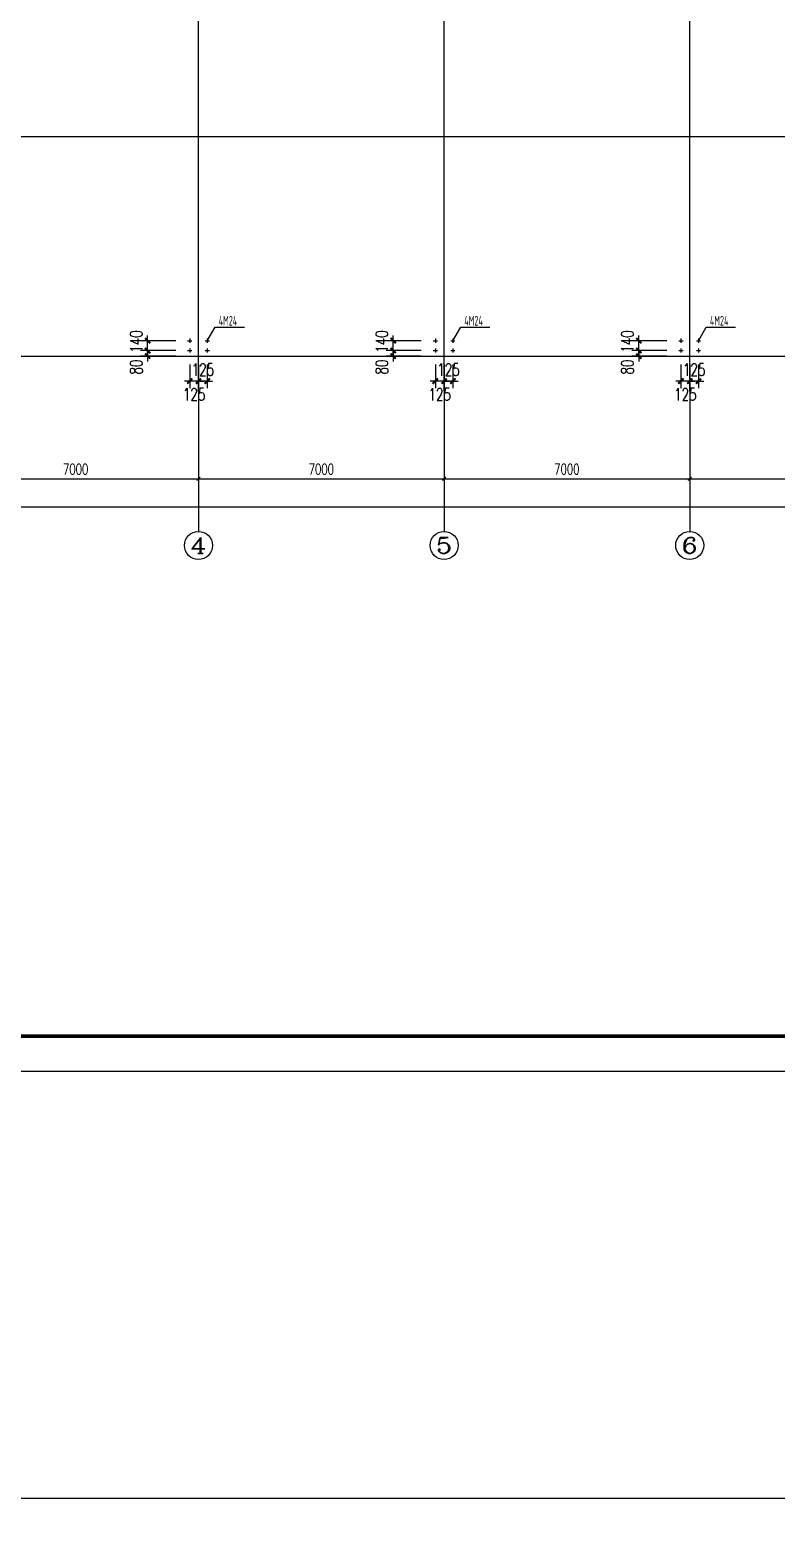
# Model space of a CAD drawing. Extents: x -17471 to 313636, y -71590 to 757901.
# Drawn here: x 215896 to 237172, y 256295 to 298660 of the extents above; entities that cross this region are included whole.
import ezdxf
from ezdxf.enums import TextEntityAlignment as Align

# ---------------------------------------------------------------- set-up
doc = ezdxf.new("R2010")
doc.units = 0
doc.header["$LTSCALE"] = 1000
doc.header["$MEASUREMENT"] = 0
for name, color, linetype in [('AXIS', 3, 'Continuous'), ('AXIS_TEXT', 7, 'Continuous'), ('DOTE', 1, 'Continuous'), ('PUB_DIM', 3, 'Continuous'), ('PUB_TITLE', 4, 'Continuous')]:
    doc.layers.add(name, color=color, linetype=linetype)
doc.styles.add('_SIMPLEX', font='sysz.shx', dxfattribs={"width": 0.8, "bigfont": 'syfs.shx'})
doc.styles.add('_TCH_AXIS', font='COMPLEX', dxfattribs={"bigfont": 'GBCBIG'})
doc.styles.add('_TCH_DIM_T3', font='SIMPLEX', dxfattribs={"width": 0.705882, "bigfont": 'GBCBIG'})
doc.styles.add('COMPLEX', font='COMPLEX')
doc.dimstyles.new('_TCH_ARCH&&100', dxfattribs={"dimtxt": 297.5, "dimasz": 100, "dimexe": 250, "dimexo": 300, "dimgap": 126.25, "dimtad": 1, "dimdec": 0, "dimzin": 0, "dimdsep": 46, "dimtxsty": '_TCH_DIM_T3', "dimblk": 'ARCHTICK', "dimcen": 0.09, "dimclrt": 7, "dimazin": 2, "dimtfac": 1, "dimtdec": 0, "dimtix": 1, "dimtmove": 2, "dimatfit": 3, "dimfxl": 0, "dimtolj": 1, "dimtzin": 0, "dimarcsym": 0})
doc.dimstyles.new('_TCH_ARCH&&150', dxfattribs={"dimtxt": 446.25, "dimasz": 150, "dimexe": 375, "dimexo": 450, "dimgap": 189.375, "dimtad": 1, "dimdec": 0, "dimzin": 0, "dimdsep": 46, "dimtxsty": '_TCH_DIM_T3', "dimblk": 'ARCHTICK', "dimcen": 0.09, "dimclrt": 7, "dimazin": 2, "dimtfac": 1, "dimtdec": 0, "dimtix": 1, "dimtmove": 2, "dimatfit": 3, "dimfxl": 0, "dimtolj": 1, "dimtzin": 0, "dimarcsym": 0})

# ---------------------------------------------------------------- blocks, each defined once
blk = doc.blocks.new('_ArchTick')
at = {"color": 0, "linetype": 'ByBlock', "const_width": 0.4}
blk.add_lwpolyline([(-0.5, -0.5), (0.5, 0.5)], dxfattribs=at)
blk = doc.blocks.new('*D361')
at = {"layer": 'Defpoints', "color": 0, "transparency": 16777216}
for p in [(219256, 289792), (220456, 289792), (220456, 289512)]:
    blk.add_point(p, dxfattribs=at)
at = {"layer": 'PUB_DIM', "color": 0, "lineweight": -2, "transparency": 16777216}
for p, q in [((220056, 289792), (219056, 289792)), ((219256, 289792), (219256, 289942)), ((219256, 289512), (219256, 289792)), ((220056, 289512), (219056, 289512)), ((219256, 289512), (219256, 289362))]:
    blk.add_line(p, q, dxfattribs=at)
at = {"layer": 'PUB_DIM', "color": 0, "lineweight": -2, "transparency": 16777216, "xscale": 150, "yscale": 150, "zscale": 150}
for p, rotation in [((219256, 289792), 270), ((219256, 289512), 90)]:
    blk.add_blockref('_ArchTick', p, dxfattribs=dict(at, rotation=rotation))
at = {"layer": 'PUB_DIM', "color": 7, "transparency": 16777216, "insert": (218931, 289768), "char_height": 350, "attachment_point": 5, "rotation": 90, "style": '_TCH_DIM_T3'}
blk.add_mtext('\\A1;140', dxfattribs=at)
blk = doc.blocks.new('*D362')
at = {"layer": 'Defpoints', "color": 0, "transparency": 16777216}
for p in [(219256, 289512), (220456, 289512), (220456, 289352)]:
    blk.add_point(p, dxfattribs=at)
at = {"layer": 'PUB_DIM', "color": 0, "lineweight": -2, "transparency": 16777216}
for p, q in [((220056, 289512), (219056, 289512)), ((219256, 289512), (219256, 289662)), ((219256, 289352), (219256, 289512)), ((220056, 289352), (219056, 289352)), ((219256, 289352), (219256, 289202))]:
    blk.add_line(p, q, dxfattribs=at)
at = {"layer": 'PUB_DIM', "color": 0, "lineweight": -2, "transparency": 16777216, "xscale": 150, "yscale": 150, "zscale": 150}
for p, rotation in [((219256, 289512), 270), ((219256, 289352), 90)]:
    blk.add_blockref('_ArchTick', p, dxfattribs=dict(at, rotation=rotation))
at = {"layer": 'PUB_DIM', "color": 7, "transparency": 16777216, "insert": (218931, 289039), "char_height": 350, "attachment_point": 5, "rotation": 90, "style": '_TCH_DIM_T3'}
blk.add_mtext('\\A1;80', dxfattribs=at)
blk = doc.blocks.new('*D364')
at = {"layer": 'Defpoints', "color": 0, "transparency": 16777216}
for p in [(220706, 289512), (220956, 289512), (220706, 288639)]:
    blk.add_point(p, dxfattribs=at)
at = {"layer": 'PUB_DIM', "color": 0, "lineweight": -2, "transparency": 16777216}
for p, q in [((220706, 289112), (220706, 288439)), ((220956, 289112), (220956, 288439)), ((220706, 288639), (220556, 288639)), ((220956, 288639), (220706, 288639)), ((220956, 288639), (221106, 288639))]:
    blk.add_line(p, q, dxfattribs=at)
at = {"layer": 'PUB_DIM', "color": 0, "lineweight": -2, "transparency": 16777216, "xscale": 150, "yscale": 150, "zscale": 150}
blk.add_blockref('_ArchTick', (220706, 288639), dxfattribs=at)
at = {"layer": 'PUB_DIM', "color": 0, "lineweight": -2, "transparency": 16777216, "xscale": 150, "yscale": 150, "zscale": 150, "rotation": 180}
blk.add_blockref('_ArchTick', (220956, 288639), dxfattribs=at)
at = {"layer": 'PUB_DIM', "color": 7, "transparency": 16777216, "insert": (220831, 288964), "char_height": 350, "attachment_point": 5, "style": '_TCH_DIM_T3'}
blk.add_mtext('\\A1;125', dxfattribs=at)
blk = doc.blocks.new('*D363')
at = {"layer": 'Defpoints', "color": 0, "transparency": 16777216}
for p in [(220456, 289512), (220706, 289512), (220456, 288639)]:
    blk.add_point(p, dxfattribs=at)
at = {"layer": 'PUB_DIM', "color": 0, "lineweight": -2, "transparency": 16777216}
for p, q in [((220456, 289112), (220456, 288439)), ((220706, 289112), (220706, 288439)), ((220456, 288639), (220306, 288639)), ((220706, 288639), (220456, 288639)), ((220706, 288639), (220856, 288639))]:
    blk.add_line(p, q, dxfattribs=at)
at = {"layer": 'PUB_DIM', "color": 0, "lineweight": -2, "transparency": 16777216, "xscale": 150, "yscale": 150, "zscale": 150}
blk.add_blockref('_ArchTick', (220456, 288639), dxfattribs=at)
at = {"layer": 'PUB_DIM', "color": 0, "lineweight": -2, "transparency": 16777216, "xscale": 150, "yscale": 150, "zscale": 150, "rotation": 180}
blk.add_blockref('_ArchTick', (220706, 288639), dxfattribs=at)
at = {"layer": 'PUB_DIM', "color": 7, "transparency": 16777216, "insert": (220581, 288260), "char_height": 350, "attachment_point": 5, "style": '_TCH_DIM_T3'}
blk.add_mtext('\\A1;125', dxfattribs=at)
blk = doc.blocks.new('*D365')
at = {"layer": 'Defpoints', "color": 0, "transparency": 16777216}
for p in [(226256, 289792), (227456, 289792), (227456, 289512)]:
    blk.add_point(p, dxfattribs=at)
at = {"layer": 'PUB_DIM', "color": 0, "lineweight": -2, "transparency": 16777216}
for p, q in [((227056, 289792), (226056, 289792)), ((226256, 289792), (226256, 289942)), ((226256, 289512), (226256, 289792)), ((227056, 289512), (226056, 289512)), ((226256, 289512), (226256, 289362))]:
    blk.add_line(p, q, dxfattribs=at)
at = {"layer": 'PUB_DIM', "color": 0, "lineweight": -2, "transparency": 16777216, "xscale": 150, "yscale": 150, "zscale": 150}
for p, rotation in [((226256, 289792), 270), ((226256, 289512), 90)]:
    blk.add_blockref('_ArchTick', p, dxfattribs=dict(at, rotation=rotation))
at = {"layer": 'PUB_DIM', "color": 7, "transparency": 16777216, "insert": (225931, 289768), "char_height": 350, "attachment_point": 5, "rotation": 90, "style": '_TCH_DIM_T3'}
blk.add_mtext('\\A1;140', dxfattribs=at)
blk = doc.blocks.new('*D366')
at = {"layer": 'Defpoints', "color": 0, "transparency": 16777216}
for p in [(226256, 289512), (227456, 289512), (227456, 289352)]:
    blk.add_point(p, dxfattribs=at)
at = {"layer": 'PUB_DIM', "color": 0, "lineweight": -2, "transparency": 16777216}
for p, q in [((227056, 289512), (226056, 289512)), ((226256, 289512), (226256, 289662)), ((226256, 289352), (226256, 289512)), ((227056, 289352), (226056, 289352)), ((226256, 289352), (226256, 289202))]:
    blk.add_line(p, q, dxfattribs=at)
at = {"layer": 'PUB_DIM', "color": 0, "lineweight": -2, "transparency": 16777216, "xscale": 150, "yscale": 150, "zscale": 150}
for p, rotation in [((226256, 289512), 270), ((226256, 289352), 90)]:
    blk.add_blockref('_ArchTick', p, dxfattribs=dict(at, rotation=rotation))
at = {"layer": 'PUB_DIM', "color": 7, "transparency": 16777216, "insert": (225931, 289039), "char_height": 350, "attachment_point": 5, "rotation": 90, "style": '_TCH_DIM_T3'}
blk.add_mtext('\\A1;80', dxfattribs=at)
blk = doc.blocks.new('*D368')
at = {"layer": 'Defpoints', "color": 0, "transparency": 16777216}
for p in [(227706, 289512), (227956, 289512), (227706, 288639)]:
    blk.add_point(p, dxfattribs=at)
at = {"layer": 'PUB_DIM', "color": 0, "lineweight": -2, "transparency": 16777216}
for p, q in [((227706, 289112), (227706, 288439)), ((227956, 289112), (227956, 288439)), ((227706, 288639), (227556, 288639)), ((227956, 288639), (227706, 288639)), ((227956, 288639), (228106, 288639))]:
    blk.add_line(p, q, dxfattribs=at)
at = {"layer": 'PUB_DIM', "color": 0, "lineweight": -2, "transparency": 16777216, "xscale": 150, "yscale": 150, "zscale": 150}
blk.add_blockref('_ArchTick', (227706, 288639), dxfattribs=at)
at = {"layer": 'PUB_DIM', "color": 0, "lineweight": -2, "transparency": 16777216, "xscale": 150, "yscale": 150, "zscale": 150, "rotation": 180}
blk.add_blockref('_ArchTick', (227956, 288639), dxfattribs=at)
at = {"layer": 'PUB_DIM', "color": 7, "transparency": 16777216, "insert": (227831, 288964), "char_height": 350, "attachment_point": 5, "style": '_TCH_DIM_T3'}
blk.add_mtext('\\A1;125', dxfattribs=at)
blk = doc.blocks.new('*D367')
at = {"layer": 'Defpoints', "color": 0, "transparency": 16777216}
for p in [(227456, 289512), (227706, 289512), (227456, 288639)]:
    blk.add_point(p, dxfattribs=at)
at = {"layer": 'PUB_DIM', "color": 0, "lineweight": -2, "transparency": 16777216}
for p, q in [((227456, 289112), (227456, 288439)), ((227706, 289112), (227706, 288439)), ((227456, 288639), (227306, 288639)), ((227706, 288639), (227456, 288639)), ((227706, 288639), (227856, 288639))]:
    blk.add_line(p, q, dxfattribs=at)
at = {"layer": 'PUB_DIM', "color": 0, "lineweight": -2, "transparency": 16777216, "xscale": 150, "yscale": 150, "zscale": 150}
blk.add_blockref('_ArchTick', (227456, 288639), dxfattribs=at)
at = {"layer": 'PUB_DIM', "color": 0, "lineweight": -2, "transparency": 16777216, "xscale": 150, "yscale": 150, "zscale": 150, "rotation": 180}
blk.add_blockref('_ArchTick', (227706, 288639), dxfattribs=at)
at = {"layer": 'PUB_DIM', "color": 7, "transparency": 16777216, "insert": (227581, 288260), "char_height": 350, "attachment_point": 5, "style": '_TCH_DIM_T3'}
blk.add_mtext('\\A1;125', dxfattribs=at)
blk = doc.blocks.new('*D369')
at = {"layer": 'Defpoints', "color": 0, "transparency": 16777216}
for p in [(233256, 289792), (234456, 289792), (234456, 289512)]:
    blk.add_point(p, dxfattribs=at)
at = {"layer": 'PUB_DIM', "color": 0, "lineweight": -2, "transparency": 16777216}
for p, q in [((234056, 289792), (233056, 289792)), ((233256, 289792), (233256, 289942)), ((233256, 289512), (233256, 289792)), ((234056, 289512), (233056, 289512)), ((233256, 289512), (233256, 289362))]:
    blk.add_line(p, q, dxfattribs=at)
at = {"layer": 'PUB_DIM', "color": 0, "lineweight": -2, "transparency": 16777216, "xscale": 150, "yscale": 150, "zscale": 150}
for p, rotation in [((233256, 289792), 270), ((233256, 289512), 90)]:
    blk.add_blockref('_ArchTick', p, dxfattribs=dict(at, rotation=rotation))
at = {"layer": 'PUB_DIM', "color": 7, "transparency": 16777216, "insert": (232931, 289768), "char_height": 350, "attachment_point": 5, "rotation": 90, "style": '_TCH_DIM_T3'}
blk.add_mtext('\\A1;140', dxfattribs=at)
blk = doc.blocks.new('*D370')
at = {"layer": 'Defpoints', "color": 0, "transparency": 16777216}
for p in [(233256, 289512), (234456, 289512), (234456, 289352)]:
    blk.add_point(p, dxfattribs=at)
at = {"layer": 'PUB_DIM', "color": 0, "lineweight": -2, "transparency": 16777216}
for p, q in [((234056, 289512), (233056, 289512)), ((233256, 289512), (233256, 289662)), ((233256, 289352), (233256, 289512)), ((234056, 289352), (233056, 289352)), ((233256, 289352), (233256, 289202))]:
    blk.add_line(p, q, dxfattribs=at)
at = {"layer": 'PUB_DIM', "color": 0, "lineweight": -2, "transparency": 16777216, "xscale": 150, "yscale": 150, "zscale": 150}
for p, rotation in [((233256, 289512), 270), ((233256, 289352), 90)]:
    blk.add_blockref('_ArchTick', p, dxfattribs=dict(at, rotation=rotation))
at = {"layer": 'PUB_DIM', "color": 7, "transparency": 16777216, "insert": (232931, 289039), "char_height": 350, "attachment_point": 5, "rotation": 90, "style": '_TCH_DIM_T3'}
blk.add_mtext('\\A1;80', dxfattribs=at)
blk = doc.blocks.new('*D372')
at = {"layer": 'Defpoints', "color": 0, "transparency": 16777216}
for p in [(234706, 289512), (234956, 289512), (234706, 288639)]:
    blk.add_point(p, dxfattribs=at)
at = {"layer": 'PUB_DIM', "color": 0, "lineweight": -2, "transparency": 16777216}
for p, q in [((234706, 289112), (234706, 288439)), ((234956, 289112), (234956, 288439)), ((234706, 288639), (234556, 288639)), ((234956, 288639), (234706, 288639)), ((234956, 288639), (235106, 288639))]:
    blk.add_line(p, q, dxfattribs=at)
at = {"layer": 'PUB_DIM', "color": 0, "lineweight": -2, "transparency": 16777216, "xscale": 150, "yscale": 150, "zscale": 150}
blk.add_blockref('_ArchTick', (234706, 288639), dxfattribs=at)
at = {"layer": 'PUB_DIM', "color": 0, "lineweight": -2, "transparency": 16777216, "xscale": 150, "yscale": 150, "zscale": 150, "rotation": 180}
blk.add_blockref('_ArchTick', (234956, 288639), dxfattribs=at)
at = {"layer": 'PUB_DIM', "color": 7, "transparency": 16777216, "insert": (234831, 288964), "char_height": 350, "attachment_point": 5, "style": '_TCH_DIM_T3'}
blk.add_mtext('\\A1;125', dxfattribs=at)
blk = doc.blocks.new('*D371')
at = {"layer": 'Defpoints', "color": 0, "transparency": 16777216}
for p in [(234456, 289512), (234706, 289512), (234456, 288639)]:
    blk.add_point(p, dxfattribs=at)
at = {"layer": 'PUB_DIM', "color": 0, "lineweight": -2, "transparency": 16777216}
for p, q in [((234456, 289112), (234456, 288439)), ((234706, 289112), (234706, 288439)), ((234456, 288639), (234306, 288639)), ((234706, 288639), (234456, 288639)), ((234706, 288639), (234856, 288639))]:
    blk.add_line(p, q, dxfattribs=at)
at = {"layer": 'PUB_DIM', "color": 0, "lineweight": -2, "transparency": 16777216, "xscale": 150, "yscale": 150, "zscale": 150}
blk.add_blockref('_ArchTick', (234456, 288639), dxfattribs=at)
at = {"layer": 'PUB_DIM', "color": 0, "lineweight": -2, "transparency": 16777216, "xscale": 150, "yscale": 150, "zscale": 150, "rotation": 180}
blk.add_blockref('_ArchTick', (234706, 288639), dxfattribs=at)
at = {"layer": 'PUB_DIM', "color": 7, "transparency": 16777216, "insert": (234581, 288260), "char_height": 350, "attachment_point": 5, "style": '_TCH_DIM_T3'}
blk.add_mtext('\\A1;125', dxfattribs=at)
blk = doc.blocks.new('*D1797')
at = {"layer": 'AXIS', "color": 0, "lineweight": -2, "transparency": 16777216}
for p, q in [((213706, 288052), (213706, 285602)), ((220706, 288052), (220706, 285602)), ((213706, 285852), (220706, 285852))]:
    blk.add_line(p, q, dxfattribs=at)
at = {"layer": 'Defpoints', "color": 0, "transparency": 16777216}
for p in [(213706, 288352), (220706, 288352), (220706, 285852)]:
    blk.add_point(p, dxfattribs=at)
at = {"layer": 'AXIS', "color": 0, "lineweight": -2, "transparency": 16777216, "xscale": 100, "yscale": 100, "zscale": 100, "rotation": 180}
blk.add_blockref('_ArchTick', (213706, 285852), dxfattribs=at)
at = {"layer": 'AXIS', "color": 0, "lineweight": -2, "transparency": 16777216, "xscale": 100, "yscale": 100, "zscale": 100}
blk.add_blockref('_ArchTick', (220706, 285852), dxfattribs=at)
at = {"layer": 'AXIS', "color": 7, "transparency": 16777216, "insert": (217206, 286127), "char_height": 297.5, "attachment_point": 5, "style": '_TCH_DIM_T3'}
blk.add_mtext('\\A1;7000', dxfattribs=at)
blk = doc.blocks.new('*D1798')
at = {"layer": 'AXIS', "color": 0, "lineweight": -2, "transparency": 16777216}
for p, q in [((220706, 288052), (220706, 285602)), ((227706, 288052), (227706, 285602)), ((220706, 285852), (227706, 285852))]:
    blk.add_line(p, q, dxfattribs=at)
at = {"layer": 'Defpoints', "color": 0, "transparency": 16777216}
for p in [(220706, 288352), (227706, 288352), (227706, 285852)]:
    blk.add_point(p, dxfattribs=at)
at = {"layer": 'AXIS', "color": 0, "lineweight": -2, "transparency": 16777216, "xscale": 100, "yscale": 100, "zscale": 100, "rotation": 180}
blk.add_blockref('_ArchTick', (220706, 285852), dxfattribs=at)
at = {"layer": 'AXIS', "color": 0, "lineweight": -2, "transparency": 16777216, "xscale": 100, "yscale": 100, "zscale": 100}
blk.add_blockref('_ArchTick', (227706, 285852), dxfattribs=at)
at = {"layer": 'AXIS', "color": 7, "transparency": 16777216, "insert": (224206, 286127), "char_height": 297.5, "attachment_point": 5, "style": '_TCH_DIM_T3'}
blk.add_mtext('\\A1;7000', dxfattribs=at)
blk = doc.blocks.new('*D1799')
at = {"layer": 'AXIS', "color": 0, "lineweight": -2, "transparency": 16777216}
for p, q in [((227706, 288052), (227706, 285602)), ((234706, 288052), (234706, 285602)), ((227706, 285852), (234706, 285852))]:
    blk.add_line(p, q, dxfattribs=at)
at = {"layer": 'Defpoints', "color": 0, "transparency": 16777216}
for p in [(227706, 288352), (234706, 288352), (234706, 285852)]:
    blk.add_point(p, dxfattribs=at)
at = {"layer": 'AXIS', "color": 0, "lineweight": -2, "transparency": 16777216, "xscale": 100, "yscale": 100, "zscale": 100, "rotation": 180}
blk.add_blockref('_ArchTick', (227706, 285852), dxfattribs=at)
at = {"layer": 'AXIS', "color": 0, "lineweight": -2, "transparency": 16777216, "xscale": 100, "yscale": 100, "zscale": 100}
blk.add_blockref('_ArchTick', (234706, 285852), dxfattribs=at)
at = {"layer": 'AXIS', "color": 7, "transparency": 16777216, "insert": (231206, 286127), "char_height": 297.5, "attachment_point": 5, "style": '_TCH_DIM_T3'}
blk.add_mtext('\\A1;7000', dxfattribs=at)
blk = doc.blocks.new('*D1800')
at = {"layer": 'AXIS', "color": 0, "lineweight": -2, "transparency": 16777216}
for p, q in [((234706, 288052), (234706, 285602)), ((241706, 288052), (241706, 285602)), ((234706, 285852), (241706, 285852))]:
    blk.add_line(p, q, dxfattribs=at)
at = {"layer": 'Defpoints', "color": 0, "transparency": 16777216}
for p in [(234706, 288352), (241706, 288352), (241706, 285852)]:
    blk.add_point(p, dxfattribs=at)
at = {"layer": 'AXIS', "color": 0, "lineweight": -2, "transparency": 16777216, "xscale": 100, "yscale": 100, "zscale": 100, "rotation": 180}
blk.add_blockref('_ArchTick', (234706, 285852), dxfattribs=at)
at = {"layer": 'AXIS', "color": 0, "lineweight": -2, "transparency": 16777216, "xscale": 100, "yscale": 100, "zscale": 100}
blk.add_blockref('_ArchTick', (241706, 285852), dxfattribs=at)
at = {"layer": 'AXIS', "color": 7, "transparency": 16777216, "insert": (238206, 286127), "char_height": 297.5, "attachment_point": 5, "style": '_TCH_DIM_T3'}
blk.add_mtext('\\A1;7000', dxfattribs=at)
blk = doc.blocks.new('*D1809')
at = {"layer": 'AXIS', "color": 0, "lineweight": -2, "transparency": 16777216}
for p, q in [((199706, 288052), (199706, 284802)), ((297706, 288052), (297706, 284802)), ((199706, 285052), (297706, 285052))]:
    blk.add_line(p, q, dxfattribs=at)
at = {"layer": 'Defpoints', "color": 0, "transparency": 16777216}
for p in [(199706, 288352), (297706, 288352), (297706, 285052)]:
    blk.add_point(p, dxfattribs=at)
at = {"layer": 'AXIS', "color": 0, "lineweight": -2, "transparency": 16777216, "xscale": 100, "yscale": 100, "zscale": 100, "rotation": 180}
blk.add_blockref('_ArchTick', (199706, 285052), dxfattribs=at)
at = {"layer": 'AXIS', "color": 0, "lineweight": -2, "transparency": 16777216, "xscale": 100, "yscale": 100, "zscale": 100}
blk.add_blockref('_ArchTick', (297706, 285052), dxfattribs=at)
at = {"layer": 'AXIS', "color": 7, "transparency": 16777216, "insert": (248706, 285327), "char_height": 297.5, "attachment_point": 5, "style": '_TCH_DIM_T3'}
blk.add_mtext('\\A1;98000', dxfattribs=at)
blk = doc.blocks.new('_AXISO')
blk.add_circle((0, 0), 0.5)
at = {"layer": 'AXIS_TEXT', "style": 'COMPLEX', "width": 1.041667}
blk.add_attdef('A', text='', height=0.56, dxfattribs=at).set_placement((-0.25, -0.28), (0.25, -0.28), align=Align.FIT)

msp = doc.modelspace()

# ---------------------------------------------------------------- linework, layer by layer
at = {"color": 1}
for p, q in [((220396.1, 289792.5), (220516.1, 289792.5)), ((220456.1, 289852.5), (220456.1, 289732.5)), ((220896.1, 289792.5), (221016.1, 289792.5)), ((220956.1, 289852.5), (220956.1, 289732.5)), ((227396.1, 289792.5), (227516.1, 289792.5)), ((227456.1, 289852.5), (227456.1, 289732.5)), ((227896.1, 289792.5), (228016.1, 289792.5)), ((227956.1, 289852.5), (227956.1, 289732.5)), ((234396.1, 289792.5), (234516.1, 289792.5)), ((234456.1, 289852.5), (234456.1, 289732.5)), ((234896.1, 289792.5), (235016.1, 289792.5)), ((234956.1, 289852.5), (234956.1, 289732.5)), ((220396.1, 289512.5), (220516.1, 289512.5)), ((220456.1, 289572.5), (220456.1, 289452.5)), ((220896.1, 289512.5), (221016.1, 289512.5)), ((220956.1, 289572.5), (220956.1, 289452.5)), ((227396.1, 289512.5), (227516.1, 289512.5)), ((227456.1, 289572.5), (227456.1, 289452.5)), ((227896.1, 289512.5), (228016.1, 289512.5)), ((227956.1, 289572.5), (227956.1, 289452.5)), ((234396.1, 289512.5), (234516.1, 289512.5)), ((234456.1, 289572.5), (234456.1, 289452.5)), ((234896.1, 289512.5), (235016.1, 289512.5)), ((234956.1, 289572.5), (234956.1, 289452.5))]:
    msp.add_line(p, q, dxfattribs=at)
for points in [[(220956.1, 289792.5), (221178.3, 290180.4), (222012.6, 290180.4)], [(227956.1, 289792.5), (228178.3, 290180.4), (229012.6, 290180.4)], [(234956.1, 289792.5), (235178.3, 290180.4), (236012.6, 290180.4)]]:
    msp.add_lwpolyline(points)
at = {"layer": 'AXIS'}
for p, q in [((220706.1, 288352.5), (220706.1, 284352.5)), ((227706.1, 288352.5), (227706.1, 284352.5)), ((234706.1, 288352.5), (234706.1, 284352.5))]:
    msp.add_line(p, q, dxfattribs=at)
at = {"layer": 'DOTE'}
for p, q in [((220706.1, 288352.5), (220706.1, 314872.5)), ((227706.1, 288352.5), (227706.1, 314872.5)), ((234706.1, 288352.5), (234706.1, 314872.5)), ((198706.1, 295612.5), (298706.1, 295612.5)), ((198706.1, 289352.5), (298706.1, 289352.5))]:
    msp.add_line(p, q, dxfattribs=at)
at = {"layer": 'PUB_TITLE'}
for points in [[(187535.9, 268960.3), (313635.9, 268960.3), (313635.9, 328360.3), (187535.9, 328360.3)], [(187535.9, 214770.2), (246935.9, 214770.2), (246935.9, 256770.2), (187535.9, 256770.2)]]:
    msp.add_lwpolyline(points, close=True, dxfattribs=at)
at = {"layer": 'PUB_TITLE', "const_width": 100}
msp.add_lwpolyline([(190035.9, 269960.3), (312635.9, 269960.3), (312635.9, 327360.3), (190035.9, 327360.3)], close=True, dxfattribs=at)

# ---------------------------------------------------------------- block references
at = {"layer": 'AXIS'}
ref = msp.add_blockref('_AXISO', (220706.1, 283952.5), dxfattribs=dict(at, xscale=800, yscale=800, zscale=800))
ref.add_attrib('A', '4', dxfattribs={"layer": 'AXIS_TEXT', "height": 452.5, "style": '_TCH_AXIS', "width": 1.3125}).set_placement((220479.8, 283726.2), (220932.3, 283726.2), align=Align.FIT)
ref = msp.add_blockref('_AXISO', (227706.1, 283952.5), dxfattribs=dict(at, xscale=800, yscale=800, zscale=800))
ref.add_attrib('A', '5', dxfattribs={"layer": 'AXIS_TEXT', "height": 452.5, "style": '_TCH_AXIS', "width": 1.5}).set_placement((227479.8, 283726.2), (227932.3, 283726.2), align=Align.FIT)
ref = msp.add_blockref('_AXISO', (234706.1, 283952.5), dxfattribs=dict(at, xscale=800, yscale=800, zscale=800))
ref.add_attrib('A', '6', dxfattribs={"layer": 'AXIS_TEXT', "height": 452.5, "style": '_TCH_AXIS', "width": 1.5}).set_placement((234479.8, 283726.2), (234932.3, 283726.2), align=Align.FIT)

# ---------------------------------------------------------------- texts
at = {"color": 3, "linetype": 'ByBlock', "style": '_SIMPLEX', "width": 0.65}
for p in [(221281.4, 290223.9), (228281.4, 290223.9), (235281.4, 290223.9)]:
    msp.add_text('4M24', height=276.96, dxfattribs=at).set_placement(p)

# ---------------------------------------------------------------- dimensions: what is measured, and where the dimension line sits
at = {"layer": 'AXIS'}
for p1, p2, distance, picture, middle in [((199706.1, 288352.5), (297706.1, 288352.5), -3300, '*D1809', (248706.1, 285327.5)), ((213706.1, 288352.5), (220706.1, 288352.5), -2500, '*D1797', (217206.1, 286127.5)), ((220706.1, 288352.5), (227706.1, 288352.5), -2500, '*D1798', (224206.1, 286127.5)), ((227706.1, 288352.5), (234706.1, 288352.5), -2500, '*D1799', (231206.1, 286127.5)), ((234706.1, 288352.5), (241706.1, 288352.5), -2500, '*D1800', (238206.1, 286127.5))]:
    dim = msp.add_aligned_dim(p1=p1, p2=p2, distance=distance, dimstyle='_TCH_ARCH&&100', dxfattribs=at)
    dim.commit()
    dim.dimension.update_dxf_attribs({"geometry": picture, "text_midpoint": middle})
at = {"layer": 'PUB_DIM'}
for base, p1, p2, picture, middle in [((219256.1, 289792.5), (220456.1, 289512.5), (220456.1, 289792.5), '*D361', (218931.1, 289768)), ((226256.1, 289792.5), (227456.1, 289512.5), (227456.1, 289792.5), '*D365', (225931.1, 289768)), ((233256.1, 289792.5), (234456.1, 289512.5), (234456.1, 289792.5), '*D369', (232931.1, 289768)), ((219256.1, 289512.5), (220456.1, 289352.5), (220456.1, 289512.5), '*D362', (218931.1, 289039.1)), ((226256.1, 289512.5), (227456.1, 289352.5), (227456.1, 289512.5), '*D366', (225931.1, 289039.1)), ((233256.1, 289512.5), (234456.1, 289352.5), (234456.1, 289512.5), '*D370', (232931.1, 289039.1))]:
    dim = msp.add_linear_dim(base=base, p1=p1, p2=p2, angle=90, dimstyle='_TCH_ARCH&&150', override={"dimtxt": 350, "dimexe": 200, "dimexo": 400, "dimgap": 150, "dimlfac": 0.5}, dxfattribs=at)
    dim.commit()
    dim.dimension.update_dxf_attribs({"geometry": picture, "text_midpoint": middle, "dimtype": 128})
for base, p1, p2, picture, middle in [((220456.1, 288638.5), (220706.1, 289512.5), (220456.1, 289512.5), '*D363', (220581.1, 288260.3)), ((227456.1, 288638.5), (227706.1, 289512.5), (227456.1, 289512.5), '*D367', (227581.1, 288260.3)), ((234456.1, 288638.5), (234706.1, 289512.5), (234456.1, 289512.5), '*D371', (234581.1, 288260.3))]:
    dim = msp.add_linear_dim(base=base, p1=p1, p2=p2, dimstyle='_TCH_ARCH&&150', override={"dimtxt": 350, "dimexe": 200, "dimexo": 400, "dimgap": 150, "dimlfac": 0.5}, dxfattribs=at)
    dim.commit()
    dim.dimension.update_dxf_attribs({"geometry": picture, "text_midpoint": middle, "dimtype": 128})
for base, p1, p2, picture, middle in [((220706.1, 288638.5), (220956.1, 289512.5), (220706.1, 289512.5), '*D364', (220831.1, 288963.5)), ((227706.1, 288638.5), (227956.1, 289512.5), (227706.1, 289512.5), '*D368', (227831.1, 288963.5)), ((234706.1, 288638.5), (234956.1, 289512.5), (234706.1, 289512.5), '*D372', (234831.1, 288963.5))]:
    dim = msp.add_linear_dim(base=base, p1=p1, p2=p2, dimstyle='_TCH_ARCH&&150', override={"dimtxt": 350, "dimexe": 200, "dimexo": 400, "dimgap": 150, "dimlfac": 0.5}, dxfattribs=at)
    dim.commit()
    dim.dimension.update_dxf_attribs({"geometry": picture, "text_midpoint": middle})

doc.saveas('drawing.dxf')
